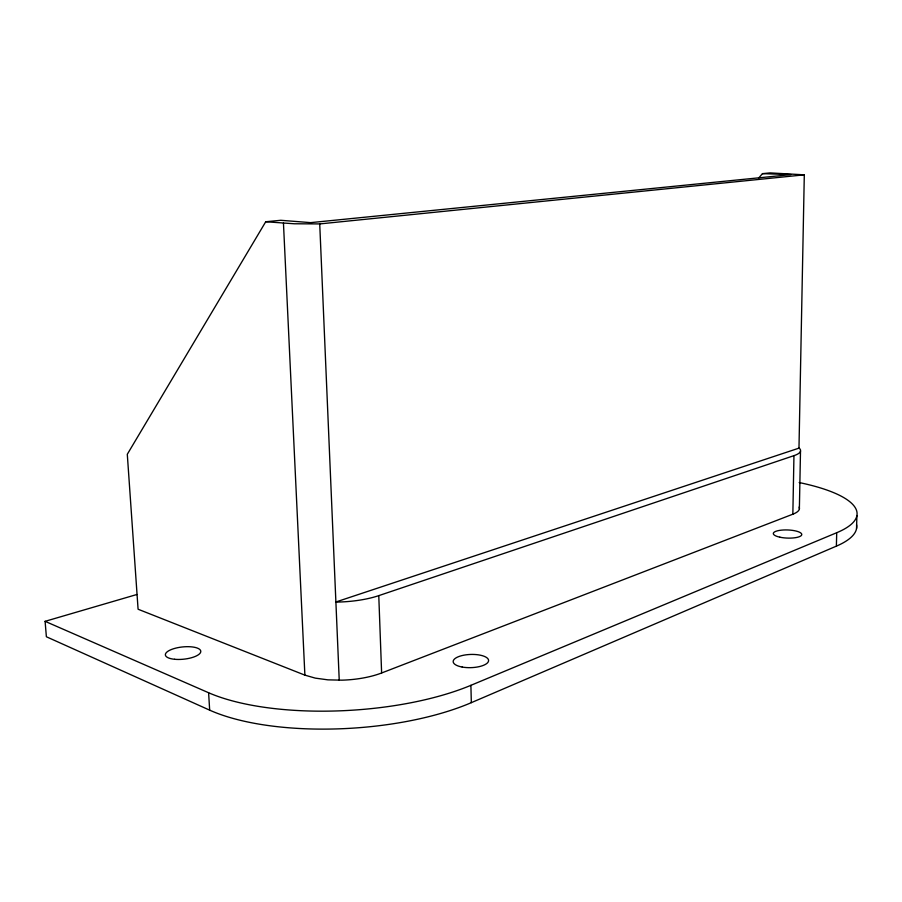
<?xml version="1.0" encoding="UTF-8"?>
<svg xmlns="http://www.w3.org/2000/svg" width="902" height="902" viewBox="0 0 902 902"><rect width="100%" height="100%" fill="white"/><g stroke="black" fill="none" stroke-linecap="round" stroke-linejoin="round"><path stroke-width="1.35" d="M758.796 177.886L762.472 173.646L791.02 174.605L310.649 222.636L280.793 220.291L265.729 221.757L127.295 454.281L138.085 609.233L304.887 675.136L315.283 678.124L327.945 679.849L341.971 680.164A53.252 19.472 -3.8 0 0 381.625 672.982L792.847 514.196L793.952 455.657A40.286 9.437 1.2 0 0 799.668 448.61L798.98 448.136L335.894 601.984L338.656 602.04A53.793 17.093 -3.3 0 0 378.772 595.636L793.952 455.657M798.98 448.136L804.302 174.83L770.094 172.902L762.472 173.646M799.364 508.976L800.502 451.09M136.935 594.486L45.1 621.331L46.374 636.756L209.67 710.156A172.507 63.287 -3.7 0 0 471.329 702.658L836.379 546.138L836.718 532.721A133.338 36.463 1.2 0 0 799.172 482.547M856.55 528.504L856.9 515.549M45.1 621.331L208.61 692.747A172.88 61.64 -3.6 0 0 470.9 685.328L836.718 532.721M265.729 221.757L294.368 223.775L319.725 223.921L804.302 174.83M208.61 692.747L209.67 710.156M283.454 223.177L304.887 675.136M319.725 223.921L339.231 680.108M378.772 595.636L381.625 672.982M470.9 685.328L471.329 702.658M799.116 507.071A39.981 10.813 1.6 0 1 792.847 514.196M856.55 524.772A133.113 37.478 1.3 0 1 836.379 546.138M174.627 659.283A17.781 6.145 -6 0 0 200.785 651.3A17.781 6.145 -6 0 0 173.86 648.651A17.781 6.145 -6 0 0 174.627 659.283M462.196 667.052A17.724 6.607 -1.9 0 0 488.591 660.478A17.724 6.607 -1.9 0 0 461.847 655.619A17.724 6.607 -1.9 0 0 462.196 667.052M779.858 537.186A14.218 4.059 2.1 0 0 801.765 534.694A14.218 4.059 2.1 0 0 781.098 530.184A14.218 4.059 2.1 0 0 779.858 537.186"/></g></svg>
